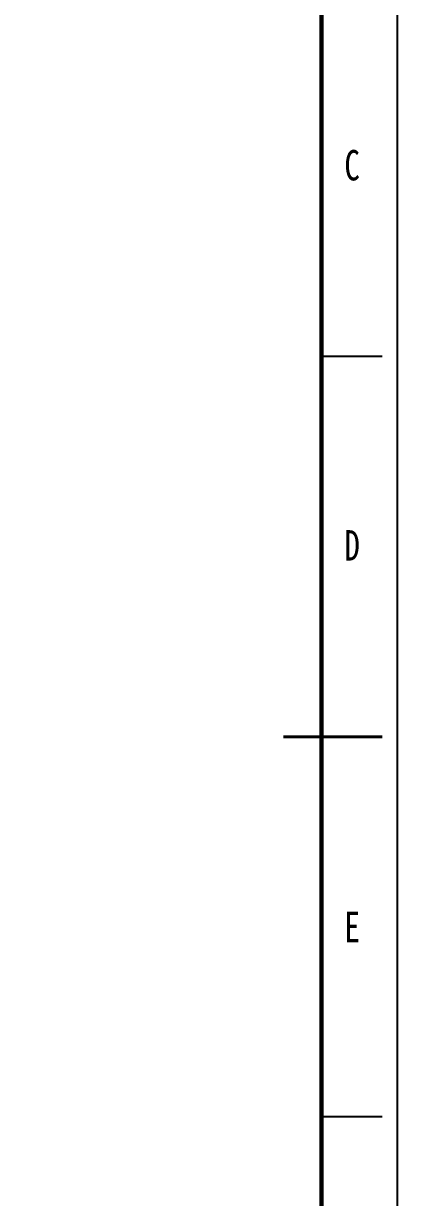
# Model space of a CAD drawing. Extents: x 7651907 to 8255021, y -2490714 to -1144618.
# Drawn here: x 8002004 to 8017274, y -1685778 to -1637841 of the extents above; entities that cross this region are included whole.
import ezdxf

# ---------------------------------------------------------------- set-up
doc = ezdxf.new("R2010")
doc.units = 0
doc.header["$LTSCALE"] = 1000
doc.layers.get('0').update_dxf_attribs({"linetype": 'CONTINUOUS'})
doc.styles.add('图框字体', font='simhei.ttf')

# ---------------------------------------------------------------- blocks, each defined once
blk = doc.blocks.new('A2-H')
at = {"color": 0}
for p, q in [((592, 260), (583.96, 260)), ((592, 160), (584, 160))]:
    blk.add_line(p, q, dxfattribs=at)
blk.add_lwpolyline([(0, 0), (594, 0), (594, 420), (0, 420)], close=True, dxfattribs=at)
at = {"color": 0, "const_width": 0.6}
blk.add_lwpolyline([(25, 10), (584, 10), (584, 410), (25, 410)], close=True, dxfattribs=at)
at = {"color": 0, "const_width": 0.4}
blk.add_lwpolyline([(592, 210), (579, 210)], dxfattribs=at)
at = {"style": '图框字体', "width": 0.75}
for s, p in [('C', (587.01, 283.17)), ('D', (587.01, 233.17)), ('E', (587.01, 182.98))]:
    blk.add_text(s, height=4, dxfattribs=at).set_placement(p)

msp = doc.modelspace()

# ---------------------------------------------------------------- block references
at = {"color": 0, "xscale": 310.4639999999999, "yscale": 310.4639999999999, "zscale": 310.4639999999999}
msp.add_blockref('A2-H', (7832858.2, -1732162), dxfattribs=at)

doc.saveas('drawing.dxf')
